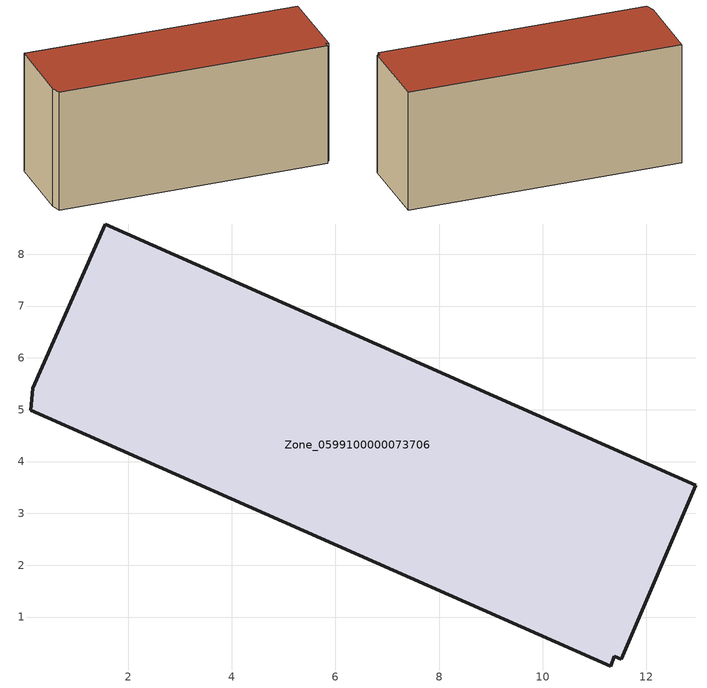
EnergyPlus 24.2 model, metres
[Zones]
Zone_0599100000073706
 floor ground (C_G): 11.38,0.24 11.31,0.06 0.12,4.99 0.16,5.41 1.56,8.58 12.95,3.55 11.51,0.19 z0
 wall outside (C_F): 0.16,5.41 0.12,4.99 11.31,0.06 11.38,0.24 11.51,0.19 12.95,3.55 1.56,8.58 0.16,5.41 z0:5.67
 roof outside (C_R): 11.31,0.06 11.38,0.24 11.51,0.19 12.95,3.55 1.56,8.58 0.16,5.41 0.12,4.99 z5.67
[BUILDING]
Pand.0599100000073706: North Axis=0; Terrain=City; Loads Convergence Tolerance Value=0.04; Temperature Convergence Tolerance Value=0.4; Solar Distribution=FullExterior; Maximum Number of Warmup Days=25; Minimum Number of Warmup Days=1
[Site:Location]
Rotterdam.The.Hague.AP_ZH_NLD Design_Conditions: Latitude=51.96; Longitude=4.45; Time Zone=1; Elevation=-4.5
[SITE:GROUNDTEMPERATURE:BUILDINGSURFACE]
18, 18, 18, 18, 18, 18, 18, 18, 18, 18, 18, 18
[MATERIAL] Thermal Absorptance=0.9; Solar Absorptance=0.7; Visible Absorptance=0.7
Name | Roughness | Thickness | Conductivity | Density | Specific Heat
G.TI.1946-1964 | MediumSmooth | 0.15 | 1 | 540 | 1210
F.TI.1946-1964 | Rough | 0.3 | 0.857143 | 1920 | 840
R.TI.1946-1964 | MediumRough | 0.2 | 0.277778 | 1500 | 1000
[CONSTRUCTION]
C_G: G.TI.1946-1964
C_F: F.TI.1946-1964
C_R: R.TI.1946-1964
[ZONE]
Zone_0599100000073706: Type=1; Multiplier=1; Ceiling Height=Autocalculate; Volume=Autocalculate; Floor Area=autocalculate; Part of Total Floor Area=Yes
[ZONEINFILTRATION:DESIGNFLOWRATE]
Infil_Zone_0599100000073706: Zone or ZoneList or Space or SpaceList=Zone_0599100000073706; Schedule=AlwaysOn; Design Flow Rate Calculation Method=Flow/Area; Flow Rate per Floor Area=0.003; Constant Term Coefficient=1; Temperature Term Coefficient=0; Velocity Term Coefficient=0; Velocity Squared Term Coefficient=0
[HVACTEMPLATE:ZONE:IDEALLOADSAIRSYSTEM]
Zone_0599100000073706: Maximum Heating Supply Air Temperature=50; Minimum Cooling Supply Air Temperature=13; Maximum Heating Supply Air Humidity Ratio=0.0156; Minimum Cooling Supply Air Humidity Ratio=0.0077; Heating Limit=NoLimit; Cooling Limit=NoLimit; Dehumidification Control Type=ConstantSensibleHeatRatio; Cooling Sensible Heat Ratio=0.7; Dehumidification Setpoint=60; Humidification Control Type=None; Humidification Setpoint=30; Outdoor Air Method=None; Outdoor Air Flow Rate per Person=0.00944; Outdoor Air Flow Rate per Zone Floor Area=0; Outdoor Air Flow Rate per Zone=0; Demand Controlled Ventilation Type=None; Outdoor Air Economizer Type=NoEconomizer; Heat Recovery Type=None; Sensible Heat Recovery Effectiveness=0.7; Latent Heat Recovery Effectiveness=0.65
[ZONECONTROL:THERMOSTAT]
ThermostatControl_Zone_0599100000073706: Zone or ZoneList=Zone_0599100000073706; Control Type Schedule=DualSetpointControlType; Control 1=Thermostat_Zone_0599100000073706; Temperature Difference Between Cutout And Setpoint=0
[THERMOSTATSETPOINT:DUALSETPOINT]
Thermostat_Zone_0599100000073706: Heating Setpoint Temperature Schedule=HeatingSetpoint_Zone_0599100000073706; Cooling Setpoint Temperature Schedule=CoolingSetpoint_Zone_0599100000073706
[SCHEDULE:COMPACT]
HeatingSetpoint_Zone_0599100000073706: Through: 12/31, For: AllDays, Until: 24:00, 21
CoolingSetpoint_Zone_0599100000073706: Through: 12/31, For: AllDays, Until: 24:00, 24
DualSetpointControlType: Through: 12/31, For: AllDays, Until: 24:00, 4
AlwaysOn: Through: 12/31, For: AllDays, Until: 24:00, 1
